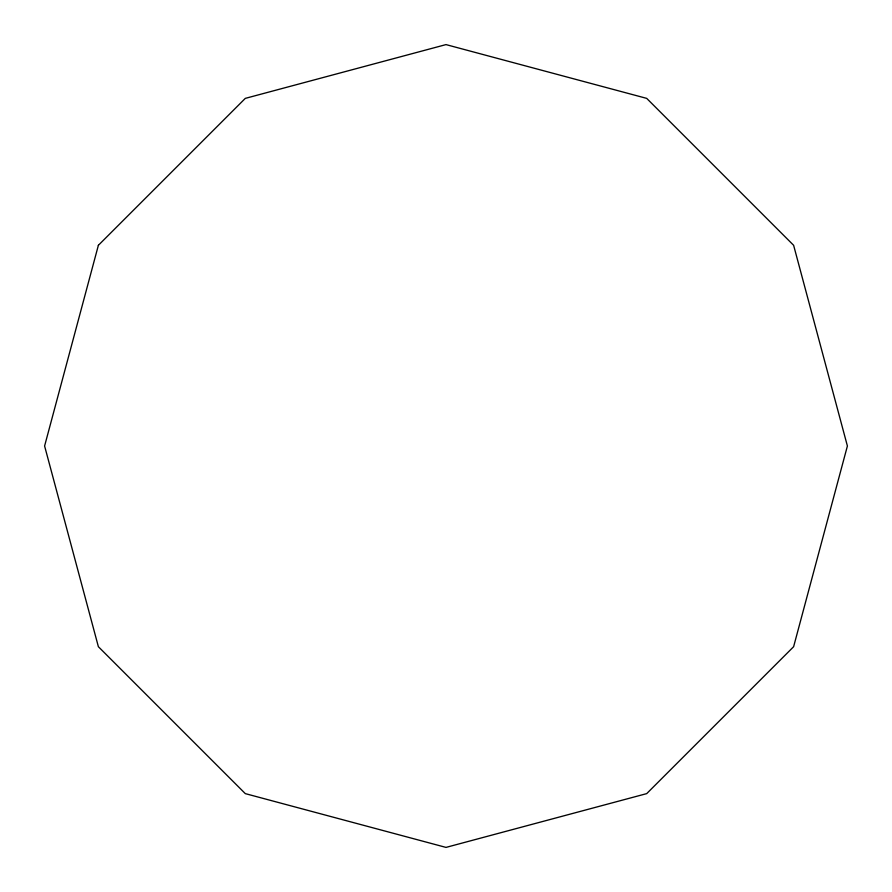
<?xml version="1.0" encoding="UTF-8"?>
<svg xmlns="http://www.w3.org/2000/svg" width="892" height="892" viewBox="0 0 892 892"><rect width="100%" height="100%" fill="white"/><g stroke="black" fill="none" stroke-linecap="round" stroke-linejoin="round"><path stroke-width="1.34" d="M98.376 245.3L44.6 446L98.376 646.7L245.3 793.624L446 847.4L646.7 793.624L793.624 646.7L847.4 446L793.624 245.3L646.7 98.376L446 44.6L245.3 98.376L98.376 245.3"/></g></svg>
